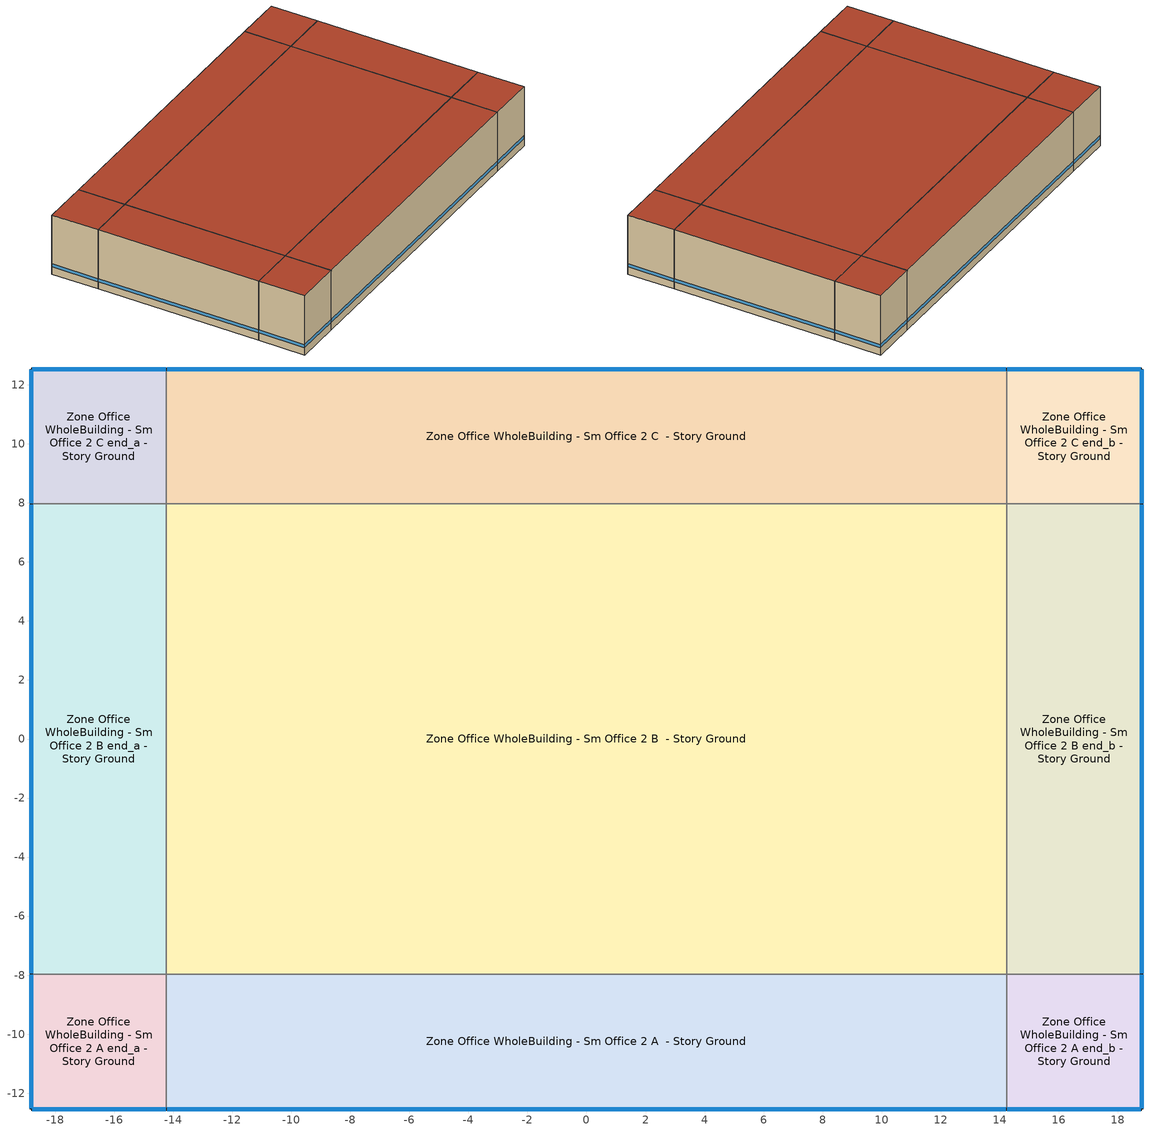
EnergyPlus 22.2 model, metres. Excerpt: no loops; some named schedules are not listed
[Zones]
Zone Office WholeBuilding - Sm Office 2 A  - Story Ground
 floor ground (Foundation F 09 Perim 2847 Area 13014): -14.23,-12.54 -14.23,-7.96 14.23,-7.96 14.23,-12.54 z0
 wall outside (Typical Insulated Exterior Mass Wall R-14.08): -14.23,-12.54 14.23,-12.54 z0:6.1
 wall to Zone Office WholeBuilding - Sm Office 2 A end_a - Story Ground (Typical Interior Wall): -14.23,-7.96 -14.23,-12.54 z0:6.1
 wall to Zone Office WholeBuilding - Sm Office 2 B  - Story Ground (Typical Interior Wall): 14.23,-7.96 -14.23,-7.96 z0:6.1
 wall to Zone Office WholeBuilding - Sm Office 2 A end_b - Story Ground (Typical Interior Wall): 14.23,-12.54 14.23,-7.96 z0:6.1
 window (U 0.42 SHGC 0.45 Dbl Ref-D Clr 6mm/13mm Arg): -14.21,-12.54 14.21,-12.54 z0.76:1.07
 roof outside (Typical IEAD Roof R-20.83): 14.23,-12.54 14.23,-7.96 -14.23,-7.96 -14.23,-12.54 z6.1
Zone Office WholeBuilding - Sm Office 2 A end_a - Story Ground
 floor ground (Foundation F 09 Perim 914 Area 209): -18.8,-12.54 -18.8,-7.96 -14.23,-7.96 -14.23,-12.54 z0
 wall outside (Typical Insulated Exterior Mass Wall R-14.08): -18.8,-7.96 -18.8,-12.54 -14.23,-12.54 z0:6.1
 wall to Zone Office WholeBuilding - Sm Office 2 B end_a - Story Ground (Typical Interior Wall): -14.23,-7.96 -18.8,-7.96 z0:6.1
 window (U 0.42 SHGC 0.45 Dbl Ref-D Clr 6mm/13mm Arg): -18.8,-7.99 -18.8,-12.51 / -18.78,-12.54 -14.26,-12.54 z0.76:1.07
 roof outside (Typical IEAD Roof R-20.83): -14.23,-12.54 -14.23,-7.96 -18.8,-7.96 -18.8,-12.54 z6.1
Zone Office WholeBuilding - Sm Office 2 A end_b - Story Ground
 floor ground (Foundation F 09 Perim 914 Area 209): 14.23,-12.54 14.23,-7.96 18.8,-7.96 18.8,-12.54 z0
 wall outside (Typical Insulated Exterior Mass Wall R-14.08): 14.23,-12.54 18.8,-12.54 18.8,-7.96 z0:6.1
 wall to Zone Office WholeBuilding - Sm Office 2 B end_b - Story Ground (Typical Interior Wall): 18.8,-7.96 14.23,-7.96 z0:6.1
 window (U 0.42 SHGC 0.45 Dbl Ref-D Clr 6mm/13mm Arg): 18.8,-12.51 18.8,-7.99 / 14.26,-12.54 18.78,-12.54 z0.76:1.07
 roof outside (Typical IEAD Roof R-20.83): 18.8,-12.54 18.8,-7.96 14.23,-7.96 14.23,-12.54 z6.1
Zone Office WholeBuilding - Sm Office 2 B  - Story Ground
 floor ground (Foundation F 09 Perim 0 Area 45342): -14.23,-7.96 -14.23,7.96 14.23,7.96 14.23,-7.96 z0
 wall to Zone Office WholeBuilding - Sm Office 2 B end_a - Story Ground (Typical Interior Wall): -14.23,7.96 -14.23,-7.96 z0:6.1
 wall to Zone Office WholeBuilding - Sm Office 2 C  - Story Ground (Typical Interior Wall): 14.23,7.96 -14.23,7.96 z0:6.1
 wall to Zone Office WholeBuilding - Sm Office 2 B end_b - Story Ground (Typical Interior Wall): 14.23,-7.96 14.23,7.96 z0:6.1
 roof outside (Typical IEAD Roof R-20.83): 14.23,-7.96 14.23,7.96 -14.23,7.96 -14.23,-7.96 z6.1
Zone Office WholeBuilding - Sm Office 2 B end_a - Story Ground
 floor ground (Foundation F 09 Perim 1593 Area 7283): -18.8,-7.96 -18.8,7.96 -14.23,7.96 -14.23,-7.96 z0
 wall outside (Typical Insulated Exterior Mass Wall R-14.08): -18.8,7.96 -18.8,-7.96 z0:6.1
 wall to Zone Office WholeBuilding - Sm Office 2 C end_a - Story Ground (Typical Interior Wall): -14.23,7.96 -18.8,7.96 z0:6.1
 window (U 0.42 SHGC 0.45 Dbl Ref-D Clr 6mm/13mm Arg): -18.8,7.94 -18.8,-7.94 z0.76:1.07
 roof outside (Typical IEAD Roof R-20.83): -14.23,-7.96 -14.23,7.96 -18.8,7.96 -18.8,-7.96 z6.1
Zone Office WholeBuilding - Sm Office 2 B end_b - Story Ground
 floor ground (Foundation F 09 Perim 1593 Area 7283): 14.23,-7.96 14.23,7.96 18.8,7.96 18.8,-7.96 z0
 wall outside (Typical Insulated Exterior Mass Wall R-14.08): 18.8,-7.96 18.8,7.96 z0:6.1
 wall to Zone Office WholeBuilding - Sm Office 2 C end_b - Story Ground (Typical Interior Wall): 18.8,7.96 14.23,7.96 z0:6.1
 window (U 0.42 SHGC 0.45 Dbl Ref-D Clr 6mm/13mm Arg): 18.8,-7.94 18.8,7.94 z0.76:1.07
 roof outside (Typical IEAD Roof R-20.83): 18.8,-7.96 18.8,7.96 14.23,7.96 14.23,-7.96 z6.1
Zone Office WholeBuilding - Sm Office 2 C  - Story Ground
 floor ground (Foundation F 09 Perim 2847 Area 13014): -14.23,7.96 -14.23,12.54 14.23,12.54 14.23,7.96 z0
 wall outside (Typical Insulated Exterior Mass Wall R-14.08): 14.23,12.54 -14.23,12.54 z0:6.1
 wall to Zone Office WholeBuilding - Sm Office 2 C end_a - Story Ground (Typical Interior Wall): -14.23,12.54 -14.23,7.96 z0:6.1
 wall to Zone Office WholeBuilding - Sm Office 2 C end_b - Story Ground (Typical Interior Wall): 14.23,7.96 14.23,12.54 z0:6.1
 window (U 0.42 SHGC 0.45 Dbl Ref-D Clr 6mm/13mm Arg): 14.21,12.54 -14.21,12.54 z0.76:1.07
 roof outside (Typical IEAD Roof R-20.83): 14.23,7.96 14.23,12.54 -14.23,12.54 -14.23,7.96 z6.1
Zone Office WholeBuilding - Sm Office 2 C end_a - Story Ground
 floor ground (Foundation F 09 Perim 914 Area 209): -18.8,7.96 -18.8,12.54 -14.23,12.54 -14.23,7.96 z0
 wall outside (Typical Insulated Exterior Mass Wall R-14.08): -14.23,12.54 -18.8,12.54 -18.8,7.96 z0:6.1
 window (U 0.42 SHGC 0.45 Dbl Ref-D Clr 6mm/13mm Arg): -18.8,12.51 -18.8,7.99 / -14.26,12.54 -18.78,12.54 z0.76:1.07
 roof outside (Typical IEAD Roof R-20.83): -14.23,7.96 -14.23,12.54 -18.8,12.54 -18.8,7.96 z6.1
Zone Office WholeBuilding - Sm Office 2 C end_b - Story Ground
 floor ground (Foundation F 09 Perim 914 Area 209): 14.23,7.96 14.23,12.54 18.8,12.54 18.8,7.96 z0
 wall outside (Typical Insulated Exterior Mass Wall R-14.08): 18.8,7.96 18.8,12.54 14.23,12.54 z0:6.1
 window (U 0.42 SHGC 0.45 Dbl Ref-D Clr 6mm/13mm Arg): 18.78,12.54 14.26,12.54 / 18.8,7.99 18.8,12.51 z0.76:1.07
 roof outside (Typical IEAD Roof R-20.83): 18.8,7.96 18.8,12.54 14.23,12.54 14.23,7.96 z6.1
[Building]
90.1-2010|SmallOffice: North Axis {deg}=0; Terrain=City; Loads Convergence Tolerance Value {W}=0.04; Temperature Convergence Tolerance Value {deltaC}=0.2; Solar Distribution=FullInteriorAndExterior; Maximum Number of Warmup Days=25; Minimum Number of Warmup Days=6
[Site:Location]
Kodiak Airport: Latitude {deg}=57.75; Longitude {deg}=-152.5; Time Zone {hr}=-9; Elevation {m}=5
[Site:GroundTemperature:FCfactorMethod]
January Ground Temperature {C}=-3.1; February Ground Temperature {C}=-17.7; March Ground Temperature {C}=-19.3; April Ground Temperature {C}=-17.6; May Ground Temperature {C}=-15.4; June Ground Temperature {C}=-10.3; July Ground Temperature {C}=0.7; August Ground Temperature {C}=10.6; September Ground Temperature {C}=16; October Ground Temperature {C}=16.9; November Ground Temperature {C}=14.2; December Ground Temperature {C}=6.7
[Site:WaterMainsTemperature]
Calculation Method=Correlation; Annual Average Outdoor Air Temperature {C}=-1.525; Maximum Difference In Monthly Average Outdoor Air Temperatures {deltaC}=36.2
[SizingPeriod:DesignDay] Day of Month=21; Dry-Bulb Temperature Range Modifier Type=DefaultMultipliers; Humidity Condition Type=Wetbulb; Barometric Pressure {Pa}=100917; Rain Indicator=No; Snow Indicator=No; Daylight Saving Time Indicator=No; Begin Environment Reset Mode=FullResetAtBeginEnvironment
Name | Month | Day Type | Maximum Dry-Bulb Temperature {C} | Daily Dry-Bulb Temperature Range {deltaC} | Wetbulb or DewPoint at Maximum Dry-Bulb {C} | Wind Speed {m/s} | Wind Direction {deg} | Solar Model Indicator | ASHRAE Clear Sky Optical Depth for Beam Irradiance (taub) | ASHRAE Clear Sky Optical Depth for Diffuse Irradiance (taud) | Sky Clearness
Kodiak Ann Clg .4% Condns DB=>MWB | 8 | SummerDesignDay | 20.3 | 6.3 | 14.1 | 5 | 320 | ASHRAETau | 0.322 | 2.497
Kodiak Ann Clg .4% Condns WB=>MDB | 8 | SummerDesignDay | 18.9 | 6.3 | 15 | 5 | 320 | ASHRAETau | 0.322 | 2.497
Kodiak Ann Htg 99.6% Condns DB | 1 | WinterDesignDay | -12.8 | 0 | -12.8 | 5.6 | 290 | ASHRAEClearSky |  |  | 0
Kodiak April .4% Condns DB=>MCWB | 4 | SummerDesignDay | 12.9 | 5.4 | 7 | 5 | 320 | ASHRAETau | 0.323 | 2.439
[Material] Thermal Absorptance=0.9
Name | Roughness | Thickness {m} | Conductivity {W/m-K} | Density {kg/m3} | Specific Heat {J/kg-K} | Solar Absorptance | Visible Absorptance
1/2IN Gypsum | Smooth | 0.0127 | 0.16 | 784.9 | 830 | 0.4 | 0.4
1IN Stucco | Smooth | 0.0253 | 0.6918 | 1858 | 837 | 0.7 | 0.92
8IN CONCRETE HW RefBldg | Rough | 0.2032 | 1.311 | 2240 | 836.8 | 0.7 | 0.7
G01 13mm gypsum board | Smooth | 0.0127 | 0.16 | 800 | 1090 | 0.7 | 0.5
Metal Roof Surface | Smooth | 0.0008 | 45.28 | 7824 | 500 | 0.7 | 0.7
Roof Membrane | VeryRough | 0.0095 | 0.16 | 1121.29 | 1460 | 0.7 | 0.7
Std Wood 6inch 2 | MediumSmooth | 0.15 | 0.12 | 540 | 1210 | 0.7 | 0.7
[Material:NoMass] Roughness=Smooth; Thermal Absorptance=0.9; Solar Absorptance=0.7; Visible Absorptance=0.7
Name | Thermal Resistance {m2-K/W}
Typical Insulation R-11.7 | 2.05979
Typical Insulation R-19.72 | 3.4722
[WindowMaterial:Gas]
ARGON 13MM: Gas Type=Argon; Thickness {m}=0.0127
[WindowMaterial:Glazing] Optical Data Type=SpectralAverage; Thickness {m}=0.006; Infrared Transmittance at Normal Incidence=0; Front Side Infrared Hemispherical Emissivity=0.84; Conductivity {W/m-K}=0.9; Dirt Correction Factor for Solar and Visible Transmittance=1; Solar Diffusing=No
Name | Solar Transmittance at Normal Incidence | Front Side Solar Reflectance at Normal Incidence | Back Side Solar Reflectance at Normal Incidence | Visible Transmittance at Normal Incidence | Front Side Visible Reflectance at Normal Incidence | Back Side Visible Reflectance at Normal Incidence | Back Side Infrared Hemispherical Emissivity
CLEAR 6MM | 0.775 | 0.071 | 0.071 | 0.881 | 0.08 | 0.08 | 0.84
REF D CLEAR 6MM | 0.429 | 0.308 | 0.379 | 0.334 | 0.453 | 0.505 | 0.82
[Construction]
InteriorFurnishings 2: Std Wood 6inch 2
Typical IEAD Roof R-20.83: Roof Membrane, Typical Insulation R-19.72, Metal Roof Surface
Typical Insulated Exterior Mass Wall R-14.08: 1IN Stucco, 8IN CONCRETE HW RefBldg, Typical Insulation R-11.7, 1/2IN Gypsum
Typical Interior Wall: G01 13mm gypsum board, G01 13mm gypsum board
U 0.42 SHGC 0.45 Dbl Ref-D Clr 6mm/13mm Arg: REF D CLEAR 6MM, ARGON 13MM, CLEAR 6MM
[Construction:FfactorGroundFloor] F-Factor {W/m-K}=0.899982
Name | Area {m2} | PerimeterExposed {m}
Foundation F 09 Perim 0 Area 45342 | 453.415 | 0
Foundation F 09 Perim 1593 Area 7283 | 72.8263 | 15.9288
Foundation F 09 Perim 2847 Area 13014 | 130.143 | 28.4652
Foundation F 09 Perim 914 Area 209 | 20.9032 | 9.144
[Zone] Multiplier=1; Part of Total Floor Area=Yes
Zone Office WholeBuilding - Sm Office 2 A  - Story Ground; Zone Office WholeBuilding - Sm Office 2 A end_a - Story Ground; Zone Office WholeBuilding - Sm Office 2 A end_b - Story Ground; Zone Office WholeBuilding - Sm Office 2 B  - Story Ground; Zone Office WholeBuilding - Sm Office 2 B end_a - Story Ground; Zone Office WholeBuilding - Sm Office 2 B end_b - Story Ground; Zone Office WholeBuilding - Sm Office 2 C  - Story Ground; Zone Office WholeBuilding - Sm Office 2 C end_a - Story Ground; Zone Office WholeBuilding - Sm Office 2 C end_b - Story Ground
[Space] Space Type=Office WholeBuilding - Sm Office 2 - 90.1-2010
Name | Zone
Office WholeBuilding - Sm Office 2 A  - Story Ground | Zone Office WholeBuilding - Sm Office 2 A  - Story Ground
Office WholeBuilding - Sm Office 2 A end_a - Story Ground | Zone Office WholeBuilding - Sm Office 2 A end_a - Story Ground
Office WholeBuilding - Sm Office 2 A end_b - Story Ground | Zone Office WholeBuilding - Sm Office 2 A end_b - Story Ground
Office WholeBuilding - Sm Office 2 B  - Story Ground | Zone Office WholeBuilding - Sm Office 2 B  - Story Ground
Office WholeBuilding - Sm Office 2 B end_a - Story Ground | Zone Office WholeBuilding - Sm Office 2 B end_a - Story Ground
Office WholeBuilding - Sm Office 2 B end_b - Story Ground | Zone Office WholeBuilding - Sm Office 2 B end_b - Story Ground
Office WholeBuilding - Sm Office 2 C  - Story Ground | Zone Office WholeBuilding - Sm Office 2 C  - Story Ground
Office WholeBuilding - Sm Office 2 C end_a - Story Ground | Zone Office WholeBuilding - Sm Office 2 C end_a - Story Ground
Office WholeBuilding - Sm Office 2 C end_b - Story Ground | Zone Office WholeBuilding - Sm Office 2 C end_b - Story Ground
[SpaceList]
Office WholeBuilding - Sm Office 2 - 90.1-2010: Office WholeBuilding - Sm Office 2 A end_a - Story Ground, Office WholeBuilding - Sm Office 2 C end_a - Story Ground, Office WholeBuilding - Sm Office 2 A  - Story Ground, Office WholeBuilding - Sm Office 2 B end_a - Story Ground, Office WholeBuilding - Sm Office 2 B  - Story Ground, Office WholeBuilding - Sm Office 2 C  - Story Ground, Office WholeBuilding - Sm Office 2 B end_b - Story Ground, Office WholeBuilding - Sm Office 2 A end_b - Story Ground, Office WholeBuilding - Sm Office 2 C end_b - Story Ground
[Lights]
Office WholeBuilding - Sm Office 2 Lights: Zone or ZoneList or Space or SpaceList=Office WholeBuilding - Sm Office 2 - 90.1-2010; Schedule=OfficeSmall BLDG_LIGHT_SCH_2010; Design Level Calculation Method=Watts/Area; Watts per Zone Floor Area {W/m2}=9.68752; Return Air Fraction=0; Fraction Radiant=0.7; Fraction Visible=0.2; Fraction Replaceable=1
[People]
Office WholeBuilding - Sm Office 2 People: Zone or ZoneList or Space or SpaceList=Office WholeBuilding - Sm Office 2 - 90.1-2010; Number of People Schedule=OfficeSmall BLDG_OCC_SCH; Number of People Calculation Method=People; Number of People=2; Fraction Radiant=0.3; Activity Level Schedule=OfficeSmall ACTIVITY_SCH; Enable ASHRAE 55 Comfort Warnings=Yes; Work Efficiency Schedule=Work Efficiency Schedule; Clothing Insulation Schedule=Clothing Schedule; Air Velocity Schedule=Air Velocity Schedule; Thermal Comfort Model 1 Type=Fanger; Thermal Comfort Model 2 Type=AdaptiveASH55
[ElectricEquipment]
Office WholeBuilding - Sm Office 2 Elec Equip: Zone or ZoneList or Space or SpaceList=Office WholeBuilding - Sm Office 2 - 90.1-2010; Schedule=OfficeSmall BLDG_EQUIP_SCH_2010; Design Level Calculation Method=Watts/Area; Watts per Zone Floor Area {W/m2}=2; Fraction Latent=0; Fraction Radiant=0.5; Fraction Lost=0
[InternalMass] Construction=InteriorFurnishings 2
Name | Zone or ZoneList | Space or SpaceList | Surface Area {m2}
Office WholeBuilding - Sm Office 2 A  - Story Ground Mass | Zone Office WholeBuilding - Sm Office 2 A  - Story Ground | Office WholeBuilding - Sm Office 2 A  - Story Ground | 260.285
Office WholeBuilding - Sm Office 2 A end_a - Story Ground Mass | Zone Office WholeBuilding - Sm Office 2 A end_a - Story Ground | Office WholeBuilding - Sm Office 2 A end_a - Story Ground | 41.8064
Office WholeBuilding - Sm Office 2 A end_b - Story Ground Mass | Zone Office WholeBuilding - Sm Office 2 A end_b - Story Ground | Office WholeBuilding - Sm Office 2 A end_b - Story Ground | 41.8064
Office WholeBuilding - Sm Office 2 B  - Story Ground Mass | Zone Office WholeBuilding - Sm Office 2 B  - Story Ground | Office WholeBuilding - Sm Office 2 B  - Story Ground | 906.83
Office WholeBuilding - Sm Office 2 B end_a - Story Ground Mass | Zone Office WholeBuilding - Sm Office 2 B end_a - Story Ground | Office WholeBuilding - Sm Office 2 B end_a - Story Ground | 145.653
Office WholeBuilding - Sm Office 2 B end_b - Story Ground Mass | Zone Office WholeBuilding - Sm Office 2 B end_b - Story Ground | Office WholeBuilding - Sm Office 2 B end_b - Story Ground | 145.653
Office WholeBuilding - Sm Office 2 C  - Story Ground Mass | Zone Office WholeBuilding - Sm Office 2 C  - Story Ground | Office WholeBuilding - Sm Office 2 C  - Story Ground | 260.285
Office WholeBuilding - Sm Office 2 C end_a - Story Ground Mass | Zone Office WholeBuilding - Sm Office 2 C end_a - Story Ground | Office WholeBuilding - Sm Office 2 C end_a - Story Ground | 41.8064
Office WholeBuilding - Sm Office 2 C end_b - Story Ground Mass | Zone Office WholeBuilding - Sm Office 2 C end_b - Story Ground | Office WholeBuilding - Sm Office 2 C end_b - Story Ground | 41.8064
[ZoneInfiltration:DesignFlowRate] Schedule=Always On Discrete; Design Flow Rate Calculation Method=Flow/ExteriorArea; Constant Term Coefficient=0; Temperature Term Coefficient=0; Velocity Term Coefficient=0.224; Velocity Squared Term Coefficient=0
Name | Zone or ZoneList or Space or SpaceList | Flow Rate per Exterior Surface Area {m3/s-m2}
Office WholeBuilding - Sm Office 2 A  - Story Ground Infiltration | Office WholeBuilding - Sm Office 2 A  - Story Ground | 0.000325471
Office WholeBuilding - Sm Office 2 A end_a - Story Ground Infiltration | Office WholeBuilding - Sm Office 2 A end_a - Story Ground | 0.000414235
Office WholeBuilding - Sm Office 2 A end_b - Story Ground Infiltration | Office WholeBuilding - Sm Office 2 A end_b - Story Ground | 0.000414235
Office WholeBuilding - Sm Office 2 B end_a - Story Ground Infiltration | Office WholeBuilding - Sm Office 2 B end_a - Story Ground | 0.000325471
Office WholeBuilding - Sm Office 2 B end_b - Story Ground Infiltration | Office WholeBuilding - Sm Office 2 B end_b - Story Ground | 0.000325471
Office WholeBuilding - Sm Office 2 C  - Story Ground Infiltration | Office WholeBuilding - Sm Office 2 C  - Story Ground | 0.000325471
Office WholeBuilding - Sm Office 2 C end_a - Story Ground Infiltration | Office WholeBuilding - Sm Office 2 C end_a - Story Ground | 0.000414235
Office WholeBuilding - Sm Office 2 C end_b - Story Ground Infiltration | Office WholeBuilding - Sm Office 2 C end_b - Story Ground | 0.000414235
[AvailabilityManager:NightCycle] Applicability Schedule=Always On Discrete; Control Type=CycleOnAny; Thermostat Tolerance {deltaC}=1; Cycling Run Time Control Type=FixedRunTime; Cycling Run Time {s}=1800
Name | Fan Schedule
Availability Manager Night Cycle 6 | Zone Office WholeBuilding - Sm Office 2 A  - Story Ground PSZ-AC Occ Sch
Availability Manager Night Cycle 7 | Zone Office WholeBuilding - Sm Office 2 A end_a - Story Ground PSZ-AC Occ Sch
Availability Manager Night Cycle 8 | Zone Office WholeBuilding - Sm Office 2 A end_b - Story Ground PSZ-AC Occ Sch
Availability Manager Night Cycle 9 | Zone Office WholeBuilding - Sm Office 2 B  - Story Ground PSZ-AC Occ Sch
Availability Manager Night Cycle 10 | Zone Office WholeBuilding - Sm Office 2 B end_a - Story Ground PSZ-AC Occ Sch
Availability Manager Night Cycle 11 | Zone Office WholeBuilding - Sm Office 2 B end_b - Story Ground PSZ-AC Occ Sch
Availability Manager Night Cycle 12 | Zone Office WholeBuilding - Sm Office 2 C  - Story Ground PSZ-AC Occ Sch
Availability Manager Night Cycle 13 | Zone Office WholeBuilding - Sm Office 2 C end_a - Story Ground PSZ-AC Occ Sch
Availability Manager Night Cycle 14 | Zone Office WholeBuilding - Sm Office 2 C end_b - Story Ground PSZ-AC Occ Sch
[AvailabilityManager:Scheduled] Schedule=Always On Discrete
Zone Office WholeBuilding - Sm Office 2 A  - Story Ground PSZ-AC OA System Availability Manager; Zone Office WholeBuilding - Sm Office 2 A end_a - Story Ground PSZ-AC OA System Availability Manager; Zone Office WholeBuilding - Sm Office 2 A end_b - Story Ground PSZ-AC OA System Availability Manager; Zone Office WholeBuilding - Sm Office 2 B  - Story Ground PSZ-AC OA System Availability Manager; Zone Office WholeBuilding - Sm Office 2 B end_a - Story Ground PSZ-AC OA System Availability Manager; Zone Office WholeBuilding - Sm Office 2 B end_b - Story Ground PSZ-AC OA System Availability Manager; Zone Office WholeBuilding - Sm Office 2 C  - Story Ground PSZ-AC OA System Availability Manager; Zone Office WholeBuilding - Sm Office 2 C end_a - Story Ground PSZ-AC OA System Availability Manager; Zone Office WholeBuilding - Sm Office 2 C end_b - Story Ground PSZ-AC OA System Availability Manager
[Exterior:Lights] Control Option=AstronomicalClock
Name | Schedule | Design Level {W}
NonDimming Exterior Lights Def | OfficeSmall Exterior_lighting_schedule_a | 50.7
Occ Sensing Exterior Lights Def | OfficeSmall Exterior_lighting_schedule_b | 861.3
[Schedule:Day:Interval]
OfficeSmall BLDG_LIGHT_SCH_2010 Wknd Day: Average, 04:30, 0.18, 24:00, 0.18
autogen OfficeSmall BLDG_LIGHT_SCH_2010 1_day_sch; OfficeSmall BLDG_LIGHT_SCH_2010 Default: Average, 04:30, 0.18, 04:40, 0.188333, 04:50, 0.196667, 05:00, 0.205, 05:10, 0.213333, 05:20, 0.221667, 05:30, 0.23, 05:40, 0.222843, 05:50, 0.215686, 06:00, 0.20853, 06:10, 0.201373, 06:20, 0.194216, 06:30, 0.187059, 06:40, 0.212813, 06:50, 0.238568, 07:00, 0.264323, 07:10, 0.290077, 07:20, 0.315831, 07:30, 0.341586, 07:40, 0.40665, 07:50, 0.471714, 08:00, 0.536778, 08:09, 0.601842, 08:19, 0.666906, 08:29, 0.73197, 08:30, 0.73197, 11:30, 0.73197, 11:39, 0.718415, 11:49, 0.70486, 11:59, 0.691305, 12:09, 0.67775, 12:19, 0.664195, 12:29, 0.65064, 12:30, 0.65064, 12:39, 0.664195, 12:49, 0.67775, 12:59, 0.691305, 13:09, 0.70486, 13:19, 0.718415, 13:29, 0.73197, 13:30, 0.73197, 16:30, 0.73197, 16:40, 0.692661, 16:50, 0.653351, 17:00, 0.614041, 17:10, 0.574732, 17:20, 0.535422, 17:30, 0.496113, 17:40, 0.470359, 17:50, 0.444604, 18:00, 0.418849, 18:10, 0.393095, 18:20, 0.36734, 18:30, 0.341586, 19:00, 0.341586, 19:10, 0.334809, 19:20, 0.328031, 19:30, 0.321254, 19:40, 0.314476, 19:50, 0.307698, 20:00, 0.300921, 20:10, 0.294144, 20:20, 0.287366, 20:30, 0.280589, 20:40, 0.273811, 20:50, 0.267033, 21:00, 0.260256, 21:30, 0.260256, 21:40, 0.248057, 21:50, 0.235857, 22:00, 0.223658, 22:10, 0.211458, 22:20, 0.199259, 22:30, 0.187059, 22:40, 0.185883, 22:50, 0.184706, 23:00, 0.18353, 23:10, 0.182353, 23:20, 0.181176, 23:30, 0.18, 24:00, 0.18
Schedule Day 145: No, 01:00, 0.0400007, 02:00, 0.0800005, 03:00, 0.12, 04:00, 0.16, 05:00, 0.205, 06:00, 0.20853, 07:00, 0.264323, 08:00, 0.536778, 09:00, 0.73197, 10:00, 0.73197, 11:00, 0.73197, 12:00, 0.689949, 13:00, 0.692661, 14:00, 0.73197, 15:00, 0.73197, 16:00, 0.73197, 17:00, 0, 18:00, 0, 19:00, 0, 20:00, 0, 21:00, 0, 22:00, 0, 23:00, 0, 24:00, 0
Schedule Day 146; Schedule Day 147; Schedule Day 148; Schedule Day 149; Schedule Day 150; Schedule Day 151; Schedule Day 129; Schedule Day 130; Schedule Day 131; Schedule Day 132; Schedule Day 133; Schedule Day 134; Schedule Day 135; Schedule Day 136; Schedule Day 138; Schedule Day 139; Schedule Day 140; Schedule Day 141; Schedule Day 142; Schedule Day 143; Schedule Day 154; Schedule Day 155; Schedule Day 156; Schedule Day 157; Schedule Day 158; Schedule Day 159; Schedule Day 90; Schedule Day 91; Schedule Day 92; Schedule Day 93; Schedule Day 94; Schedule Day 95: No, 01:00, 0, 02:00, 0, 03:00, 0, 04:00, 0, 05:00, 0, 06:00, 0, 07:00, 0, 08:00, 0, 09:00, 0, 10:00, 0, 11:00, 0, 12:00, 0, 13:00, 0, 14:00, 0, 15:00, 0, 16:00, 0, 17:00, 0, 18:00, 0, 19:00, 0, 20:00, 0, 21:00, 0, 22:00, 0, 23:00, 0, 24:00, 0
Schedule Day 152: No, 01:00, 0, 02:00, 0, 03:00, 0, 04:00, 0, 05:00, 0, 06:00, 0, 07:00, 0, 08:00, 0, 09:00, 0, 10:00, 0, 11:00, 0, 12:00, 0, 13:00, 0, 14:00, 0, 15:00, 0, 16:00, 0, 17:00, 0.614041, 18:00, 0.418849, 19:00, 0.341586, 20:00, 0.300921, 21:00, 0.260256, 22:00, 0.223658, 23:00, 0.18353, 24:00, 0.18
OfficeSmall BLDG_LIGHT_SCH_2010 Summer Design Day; OfficeSmall BLDG_OCC_SCH Summer Design Day; Clothing Schedule Default Winter Clothes; OfficeSmall BLDG_EQUIP_SCH_2010 Summer Design Day: No, 24:00, 1
OfficeSmall BLDG_LIGHT_SCH_2010 Winter Design Day; OfficeSmall BLDG_OCC_SCH Winter Design Day; Work Efficiency Schedule Default; OfficeSmall BLDG_EQUIP_SCH_2010 Winter Design Day: No, 24:00, 0
OfficeSmall BLDG_OCC_SCH Default; autogen OfficeSmall BLDG_OCC_SCH 0_day_sch: Average, 05:30, 0.570791, 05:40, 0.570603, 05:50, 0.570414, 06:00, 0.570225, 06:10, 0.570036, 06:20, 0.569848, 06:30, 0.569659, 06:40, 0.569281, 06:50, 0.568904, 07:00, 0.568526, 07:10, 0.568149, 07:20, 0.567771, 07:30, 0.567394, 07:40, 0.567583, 07:50, 0.567771, 08:00, 0.56796, 08:09, 0.568149, 08:19, 0.568338, 08:29, 0.568526, 08:30, 0.568526, 11:30, 0.568526, 11:39, 0.568715, 11:49, 0.568904, 11:59, 0.569093, 12:09, 0.569281, 12:19, 0.56947, 12:29, 0.569659, 12:30, 0.569659, 13:30, 0.569659, 16:30, 0.569659, 16:40, 0.569848, 16:50, 0.570036, 17:00, 0.570225, 17:10, 0.570414, 17:20, 0.570603, 17:30, 0.570791, 18:30, 0.570791, 21:30, 0.570791, 22:30, 0.570791, 23:30, 0.570791, 24:00, 0.570791
OfficeSmall ACTIVITY_SCH Default; autogen OfficeSmall ACTIVITY_SCH 0_day_sch: Average, 24:00, 120
OfficeSmall ACTIVITY_SCH Summer Design Day; OfficeSmall ACTIVITY_SCH Winter Design Day: No, 24:00, 120
Air Velocity Schedule Default: No, 24:00, 0.2
OfficeSmall BLDG_EQUIP_SCH_2010 Wknd Day: Average, 04:30, 0.1703, 24:00, 0.1703
autogen OfficeSmall BLDG_EQUIP_SCH_2010 1_day_sch; OfficeSmall BLDG_EQUIP_SCH_2010 Default: Average, 00:10, 0.3406, 00:20, 0.383175, 00:30, 0.42575, 05:00, 0.42575, 05:10, 0.430661, 05:20, 0.435571, 05:30, 0.440482, 05:40, 0.445393, 05:50, 0.450303, 06:00, 0.455214, 06:10, 0.460124, 06:20, 0.465035, 06:30, 0.469946, 06:40, 0.474856, 06:50, 0.479767, 07:00, 0.484677, 07:10, 0.525067, 07:20, 0.565457, 07:30, 0.605847, 07:40, 0.646237, 07:50, 0.686626, 08:00, 0.727016, 08:10, 0.767406, 08:20, 0.807796, 08:30, 0.848186, 08:39, 0.888575, 08:49, 0.928965, 08:59, 0.969355, 09:00, 0.969355, 11:30, 0.969355, 11:39, 0.959661, 11:49, 0.949968, 11:59, 0.940274, 12:09, 0.930581, 12:19, 0.920887, 12:29, 0.911194, 12:30, 0.911194, 12:39, 0.920887, 12:49, 0.930581, 12:59, 0.940274, 13:09, 0.949968, 13:19, 0.959661, 13:29, 0.969355, 13:30, 0.969355, 16:30, 0.969355, 16:40, 0.888575, 16:50, 0.807796, 17:00, 0.727016, 17:10, 0.646237, 17:20, 0.565457, 17:30, 0.484677, 17:40, 0.43621, 17:50, 0.387742, 18:00, 0.339274, 18:10, 0.290806, 18:20, 0.242339, 18:30, 0.193871, 22:30, 0.193871, 22:40, 0.189942, 22:50, 0.186014, 23:00, 0.182086, 23:10, 0.178157, 23:20, 0.174229, 23:30, 0.1703, 23:40, 0.212875, 23:50, 0.25545, 24:00, 0.298025
Schedule Day 137: No, 01:00, 0.42575, 02:00, 0.42575, 03:00, 0.42575, 04:00, 0.42575, 05:00, 0.42575, 06:00, 0.455214, 07:00, 0.484677, 08:00, 0.727016, 09:00, 0.969355, 10:00, 0.969355, 11:00, 0.969355, 12:00, 0.939305, 13:00, 0.941244, 14:00, 0.969355, 15:00, 0.969355, 16:00, 0.969355, 17:00, 0, 18:00, 0, 19:00, 0, 20:00, 0, 21:00, 0, 22:00, 0, 23:00, 0, 24:00, 0
Schedule Day 144: No, 01:00, 0, 02:00, 0, 03:00, 0, 04:00, 0, 05:00, 0, 06:00, 0, 07:00, 0, 08:00, 0, 09:00, 0, 10:00, 0, 11:00, 0, 12:00, 0, 13:00, 0, 14:00, 0, 15:00, 0, 16:00, 0, 17:00, 0.727016, 18:00, 0.339274, 19:00, 0.193871, 20:00, 0.193871, 21:00, 0.193871, 22:00, 0.193871, 23:00, 0.182086, 24:00, 0.298025
OfficeSmall Exterior_lighting_schedule_a Default; OfficeSmall Exterior_lighting_schedule_a Summer Design Day; OfficeSmall Exterior_lighting_schedule_a Winter Design Day: No, 06:00, 0, 24:00, 1
OfficeSmall Exterior_lighting_schedule_b Default; OfficeSmall Exterior_lighting_schedule_b Summer Design Day; OfficeSmall Exterior_lighting_schedule_b Winter Design Day: No, 06:00, 0.7, 24:00, 1
Schedule Day 153: No, 01:00, 0, 02:00, 0, 03:00, 0, 04:00, 0, 05:00, 0, 06:00, 0, 07:00, 1, 08:00, 1, 09:00, 1, 10:00, 1, 11:00, 1, 12:00, 1, 13:00, 1, 14:00, 1, 15:00, 1, 16:00, 1, 17:00, 0, 18:00, 0, 19:00, 0, 20:00, 0, 21:00, 0, 22:00, 0, 23:00, 0, 24:00, 0
Schedule Day 160; Schedule Day 96: No, 01:00, 0, 02:00, 0, 03:00, 0, 04:00, 0, 05:00, 0, 06:00, 0, 07:00, 0, 08:00, 0, 09:00, 0, 10:00, 0, 11:00, 0, 12:00, 0, 13:00, 0, 14:00, 0, 15:00, 0, 16:00, 0, 17:00, 1, 18:00, 1, 19:00, 1, 20:00, 1, 21:00, 1, 22:00, 1, 23:00, 1, 24:00, 1
Schedule Day 89: No, 01:00, 0.7, 02:00, 0.7, 03:00, 0.7, 04:00, 0.7, 05:00, 0.7, 06:00, 0.7, 07:00, 1, 08:00, 1, 09:00, 1, 10:00, 1, 11:00, 1, 12:00, 1, 13:00, 1, 14:00, 1, 15:00, 1, 16:00, 1, 17:00, 0, 18:00, 0, 19:00, 0, 20:00, 0, 21:00, 0, 22:00, 0, 23:00, 0, 24:00, 0
[Schedule:Week:Daily]
OfficeSmall BLDG_LIGHT_SCH_2010 Week Rule - Jan1-Mar4: OfficeSmall BLDG_LIGHT_SCH_2010 Wknd Day, autogen OfficeSmall BLDG_LIGHT_SCH_2010 1_day_sch, OfficeSmall BLDG_LIGHT_SCH_2010 Default, OfficeSmall BLDG_LIGHT_SCH_2010 Default, OfficeSmall BLDG_LIGHT_SCH_2010 Default, OfficeSmall BLDG_LIGHT_SCH_2010 Default, OfficeSmall BLDG_LIGHT_SCH_2010 Wknd Day, OfficeSmall BLDG_LIGHT_SCH_2010 Default, OfficeSmall BLDG_LIGHT_SCH_2010 Summer Design Day, OfficeSmall BLDG_LIGHT_SCH_2010 Winter Design Day, OfficeSmall BLDG_LIGHT_SCH_2010 Default, OfficeSmall BLDG_LIGHT_SCH_2010 Default
OfficeSmall BLDG_LIGHT_SCH_2010 Week Rule - Mar5-Oct28; OfficeSmall BLDG_LIGHT_SCH_2010 Week Rule - Nov12-Dec31: OfficeSmall BLDG_LIGHT_SCH_2010 Wknd Day, OfficeSmall BLDG_LIGHT_SCH_2010 Default, OfficeSmall BLDG_LIGHT_SCH_2010 Default, OfficeSmall BLDG_LIGHT_SCH_2010 Default, OfficeSmall BLDG_LIGHT_SCH_2010 Default, OfficeSmall BLDG_LIGHT_SCH_2010 Default, OfficeSmall BLDG_LIGHT_SCH_2010 Wknd Day, OfficeSmall BLDG_LIGHT_SCH_2010 Default, OfficeSmall BLDG_LIGHT_SCH_2010 Summer Design Day, OfficeSmall BLDG_LIGHT_SCH_2010 Winter Design Day, OfficeSmall BLDG_LIGHT_SCH_2010 Default, OfficeSmall BLDG_LIGHT_SCH_2010 Default
OfficeSmall BLDG_LIGHT_SCH_2010 Week Rule - Oct29-Nov4: OfficeSmall BLDG_LIGHT_SCH_2010 Wknd Day, OfficeSmall BLDG_LIGHT_SCH_2010 Default, Schedule Day 145, Schedule Day 146, Schedule Day 147, Schedule Day 148, Schedule Day 149, OfficeSmall BLDG_LIGHT_SCH_2010 Default, OfficeSmall BLDG_LIGHT_SCH_2010 Summer Design Day, OfficeSmall BLDG_LIGHT_SCH_2010 Winter Design Day, OfficeSmall BLDG_LIGHT_SCH_2010 Default, OfficeSmall BLDG_LIGHT_SCH_2010 Default
OfficeSmall BLDG_LIGHT_SCH_2010 Week Rule - Nov5-Nov11: Schedule Day 150, Schedule Day 151, Schedule Day 152, OfficeSmall BLDG_LIGHT_SCH_2010 Default, OfficeSmall BLDG_LIGHT_SCH_2010 Default, OfficeSmall BLDG_LIGHT_SCH_2010 Default, OfficeSmall BLDG_LIGHT_SCH_2010 Wknd Day, OfficeSmall BLDG_LIGHT_SCH_2010 Default, OfficeSmall BLDG_LIGHT_SCH_2010 Summer Design Day, OfficeSmall BLDG_LIGHT_SCH_2010 Winter Design Day, OfficeSmall BLDG_LIGHT_SCH_2010 Default, OfficeSmall BLDG_LIGHT_SCH_2010 Default
OfficeSmall BLDG_OCC_SCH Week Rule - Jan1-Mar4: OfficeSmall BLDG_OCC_SCH Default, autogen OfficeSmall BLDG_OCC_SCH 0_day_sch, OfficeSmall BLDG_OCC_SCH Default, OfficeSmall BLDG_OCC_SCH Default, OfficeSmall BLDG_OCC_SCH Default, OfficeSmall BLDG_OCC_SCH Default, OfficeSmall BLDG_OCC_SCH Default, OfficeSmall BLDG_OCC_SCH Default, OfficeSmall BLDG_OCC_SCH Summer Design Day, OfficeSmall BLDG_OCC_SCH Winter Design Day, OfficeSmall BLDG_OCC_SCH Default, OfficeSmall BLDG_OCC_SCH Default
OfficeSmall BLDG_OCC_SCH Week Rule - Mar5-Dec31: autogen OfficeSmall BLDG_OCC_SCH 0_day_sch, OfficeSmall BLDG_OCC_SCH Default, OfficeSmall BLDG_OCC_SCH Default, OfficeSmall BLDG_OCC_SCH Default, OfficeSmall BLDG_OCC_SCH Default, OfficeSmall BLDG_OCC_SCH Default, OfficeSmall BLDG_OCC_SCH Default, OfficeSmall BLDG_OCC_SCH Default, OfficeSmall BLDG_OCC_SCH Summer Design Day, OfficeSmall BLDG_OCC_SCH Winter Design Day, OfficeSmall BLDG_OCC_SCH Default, OfficeSmall BLDG_OCC_SCH Default
OfficeSmall ACTIVITY_SCH Week Rule - Jan1-Mar4: OfficeSmall ACTIVITY_SCH Default, autogen OfficeSmall ACTIVITY_SCH 0_day_sch, OfficeSmall ACTIVITY_SCH Default, OfficeSmall ACTIVITY_SCH Default, OfficeSmall ACTIVITY_SCH Default, OfficeSmall ACTIVITY_SCH Default, OfficeSmall ACTIVITY_SCH Default, OfficeSmall ACTIVITY_SCH Default, OfficeSmall ACTIVITY_SCH Summer Design Day, OfficeSmall ACTIVITY_SCH Winter Design Day, OfficeSmall ACTIVITY_SCH Default, OfficeSmall ACTIVITY_SCH Default
OfficeSmall ACTIVITY_SCH Week Rule - Mar5-Dec31: autogen OfficeSmall ACTIVITY_SCH 0_day_sch, OfficeSmall ACTIVITY_SCH Default, OfficeSmall ACTIVITY_SCH Default, OfficeSmall ACTIVITY_SCH Default, OfficeSmall ACTIVITY_SCH Default, OfficeSmall ACTIVITY_SCH Default, OfficeSmall ACTIVITY_SCH Default, OfficeSmall ACTIVITY_SCH Default, OfficeSmall ACTIVITY_SCH Summer Design Day, OfficeSmall ACTIVITY_SCH Winter Design Day, OfficeSmall ACTIVITY_SCH Default, OfficeSmall ACTIVITY_SCH Default
Work Efficiency Schedule Week Rule - Jan1-Oct28; Work Efficiency Schedule Week Rule - Nov12-Dec31: Work Efficiency Schedule Default, Work Efficiency Schedule Default, Work Efficiency Schedule Default, Work Efficiency Schedule Default, Work Efficiency Schedule Default, Work Efficiency Schedule Default, Work Efficiency Schedule Default, Work Efficiency Schedule Default, Work Efficiency Schedule Default, Work Efficiency Schedule Default, Work Efficiency Schedule Default, Work Efficiency Schedule Default
Work Efficiency Schedule Week Rule - Oct29-Nov4: Work Efficiency Schedule Default, Work Efficiency Schedule Default, Schedule Day 129, Schedule Day 130, Schedule Day 131, Schedule Day 132, Schedule Day 133, Work Efficiency Schedule Default, Work Efficiency Schedule Default, Work Efficiency Schedule Default, Work Efficiency Schedule Default, Work Efficiency Schedule Default
Work Efficiency Schedule Week Rule - Nov5-Nov11: Schedule Day 134, Schedule Day 135, Schedule Day 136, Work Efficiency Schedule Default, Work Efficiency Schedule Default, Work Efficiency Schedule Default, Work Efficiency Schedule Default, Work Efficiency Schedule Default, Work Efficiency Schedule Default, Work Efficiency Schedule Default, Work Efficiency Schedule Default, Work Efficiency Schedule Default
Clothing Schedule Week Rule - Jan1-Dec31: Clothing Schedule Default Winter Clothes, Clothing Schedule Default Winter Clothes, Clothing Schedule Default Winter Clothes, Clothing Schedule Default Winter Clothes, Clothing Schedule Default Winter Clothes, Clothing Schedule Default Winter Clothes, Clothing Schedule Default Winter Clothes, Clothing Schedule Default Winter Clothes, Clothing Schedule Default Winter Clothes, Clothing Schedule Default Winter Clothes, Clothing Schedule Default Winter Clothes, Clothing Schedule Default Winter Clothes
Air Velocity Schedule Week Rule - Jan1-Dec31: Air Velocity Schedule Default, Air Velocity Schedule Default, Air Velocity Schedule Default, Air Velocity Schedule Default, Air Velocity Schedule Default, Air Velocity Schedule Default, Air Velocity Schedule Default, Air Velocity Schedule Default, Air Velocity Schedule Default, Air Velocity Schedule Default, Air Velocity Schedule Default, Air Velocity Schedule Default
OfficeSmall BLDG_EQUIP_SCH_2010 Week Rule - Jan1-Mar4: OfficeSmall BLDG_EQUIP_SCH_2010 Wknd Day, autogen OfficeSmall BLDG_EQUIP_SCH_2010 1_day_sch, OfficeSmall BLDG_EQUIP_SCH_2010 Default, OfficeSmall BLDG_EQUIP_SCH_2010 Default, OfficeSmall BLDG_EQUIP_SCH_2010 Default, OfficeSmall BLDG_EQUIP_SCH_2010 Default, OfficeSmall BLDG_EQUIP_SCH_2010 Wknd Day, OfficeSmall BLDG_EQUIP_SCH_2010 Default, OfficeSmall BLDG_EQUIP_SCH_2010 Summer Design Day, OfficeSmall BLDG_EQUIP_SCH_2010 Winter Design Day, OfficeSmall BLDG_EQUIP_SCH_2010 Default, OfficeSmall BLDG_EQUIP_SCH_2010 Default
OfficeSmall BLDG_EQUIP_SCH_2010 Week Rule - Mar5-Oct28; OfficeSmall BLDG_EQUIP_SCH_2010 Week Rule - Nov12-Dec31: OfficeSmall BLDG_EQUIP_SCH_2010 Wknd Day, OfficeSmall BLDG_EQUIP_SCH_2010 Default, OfficeSmall BLDG_EQUIP_SCH_2010 Default, OfficeSmall BLDG_EQUIP_SCH_2010 Default, OfficeSmall BLDG_EQUIP_SCH_2010 Default, OfficeSmall BLDG_EQUIP_SCH_2010 Default, OfficeSmall BLDG_EQUIP_SCH_2010 Wknd Day, OfficeSmall BLDG_EQUIP_SCH_2010 Default, OfficeSmall BLDG_EQUIP_SCH_2010 Summer Design Day, OfficeSmall BLDG_EQUIP_SCH_2010 Winter Design Day, OfficeSmall BLDG_EQUIP_SCH_2010 Default, OfficeSmall BLDG_EQUIP_SCH_2010 Default
OfficeSmall BLDG_EQUIP_SCH_2010 Week Rule - Oct29-Nov4: OfficeSmall BLDG_EQUIP_SCH_2010 Wknd Day, OfficeSmall BLDG_EQUIP_SCH_2010 Default, Schedule Day 137, Schedule Day 138, Schedule Day 139, Schedule Day 140, Schedule Day 141, OfficeSmall BLDG_EQUIP_SCH_2010 Default, OfficeSmall BLDG_EQUIP_SCH_2010 Summer Design Day, OfficeSmall BLDG_EQUIP_SCH_2010 Winter Design Day, OfficeSmall BLDG_EQUIP_SCH_2010 Default, OfficeSmall BLDG_EQUIP_SCH_2010 Default
OfficeSmall BLDG_EQUIP_SCH_2010 Week Rule - Nov5-Nov11: Schedule Day 142, Schedule Day 143, Schedule Day 144, OfficeSmall BLDG_EQUIP_SCH_2010 Default, OfficeSmall BLDG_EQUIP_SCH_2010 Default, OfficeSmall BLDG_EQUIP_SCH_2010 Default, OfficeSmall BLDG_EQUIP_SCH_2010 Wknd Day, OfficeSmall BLDG_EQUIP_SCH_2010 Default, OfficeSmall BLDG_EQUIP_SCH_2010 Summer Design Day, OfficeSmall BLDG_EQUIP_SCH_2010 Winter Design Day, OfficeSmall BLDG_EQUIP_SCH_2010 Default, OfficeSmall BLDG_EQUIP_SCH_2010 Default
Zone Office WholeBuilding - Sm Office 2 A  - Story Ground PSZ-AC Occ Sch Week Rule - Jan1-Oct28: Zone Office WholeBuilding - Sm Office 2 A  - Story Ground PSZ-AC Occ Sch Sunday, Zone Office WholeBuilding - Sm Office 2 A  - Story Ground PSZ-AC Occ Sch Sunday, Zone Office WholeBuilding - Sm Office 2 A  - Story Ground PSZ-AC Occ Sch Sunday, Zone Office WholeBuilding - Sm Office 2 A  - Story Ground PSZ-AC Occ Sch Sunday, Zone Office WholeBuilding - Sm Office 2 A  - Story Ground PSZ-AC Occ Sch Default, Zone Office WholeBuilding - Sm Office 2 A  - Story Ground PSZ-AC Occ Sch Sunday, Zone Office WholeBuilding - Sm Office 2 A  - Story Ground PSZ-AC Occ Sch Sunday, Zone Office WholeBuilding - Sm Office 2 A  - Story Ground PSZ-AC Occ Sch Default, Zone Office WholeBuilding - Sm Office 2 A  - Story Ground PSZ-AC Occ Sch Summer Design Day, Zone Office WholeBuilding - Sm Office 2 A  - Story Ground PSZ-AC Occ Sch Winter Design Day, Zone Office WholeBuilding - Sm Office 2 A  - Story Ground PSZ-AC Occ Sch Default, Zone Office WholeBuilding - Sm Office 2 A  - Story Ground PSZ-AC Occ Sch Default
OfficeSmall Exterior_lighting_schedule_a Week Rule - Jan1-Oct28; OfficeSmall Exterior_lighting_schedule_a Week Rule - Nov12-Dec31: OfficeSmall Exterior_lighting_schedule_a Default, OfficeSmall Exterior_lighting_schedule_a Default, OfficeSmall Exterior_lighting_schedule_a Default, OfficeSmall Exterior_lighting_schedule_a Default, OfficeSmall Exterior_lighting_schedule_a Default, OfficeSmall Exterior_lighting_schedule_a Default, OfficeSmall Exterior_lighting_schedule_a Default, OfficeSmall Exterior_lighting_schedule_a Default, OfficeSmall Exterior_lighting_schedule_a Summer Design Day, OfficeSmall Exterior_lighting_schedule_a Winter Design Day, OfficeSmall Exterior_lighting_schedule_a Default, OfficeSmall Exterior_lighting_schedule_a Default
OfficeSmall Exterior_lighting_schedule_a Week Rule - Oct29-Nov4: OfficeSmall Exterior_lighting_schedule_a Default, OfficeSmall Exterior_lighting_schedule_a Default, Schedule Day 153, Schedule Day 154, Schedule Day 155, Schedule Day 156, Schedule Day 157, OfficeSmall Exterior_lighting_schedule_a Default, OfficeSmall Exterior_lighting_schedule_a Summer Design Day, OfficeSmall Exterior_lighting_schedule_a Winter Design Day, OfficeSmall Exterior_lighting_schedule_a Default, OfficeSmall Exterior_lighting_schedule_a Default
OfficeSmall Exterior_lighting_schedule_a Week Rule - Nov5-Nov11: Schedule Day 158, Schedule Day 159, Schedule Day 160, OfficeSmall Exterior_lighting_schedule_a Default, OfficeSmall Exterior_lighting_schedule_a Default, OfficeSmall Exterior_lighting_schedule_a Default, OfficeSmall Exterior_lighting_schedule_a Default, OfficeSmall Exterior_lighting_schedule_a Default, OfficeSmall Exterior_lighting_schedule_a Summer Design Day, OfficeSmall Exterior_lighting_schedule_a Winter Design Day, OfficeSmall Exterior_lighting_schedule_a Default, OfficeSmall Exterior_lighting_schedule_a Default
OfficeSmall Exterior_lighting_schedule_b Week Rule - Jan1-Oct28; OfficeSmall Exterior_lighting_schedule_b Week Rule - Nov12-Dec31: OfficeSmall Exterior_lighting_schedule_b Default, OfficeSmall Exterior_lighting_schedule_b Default, OfficeSmall Exterior_lighting_schedule_b Default, OfficeSmall Exterior_lighting_schedule_b Default, OfficeSmall Exterior_lighting_schedule_b Default, OfficeSmall Exterior_lighting_schedule_b Default, OfficeSmall Exterior_lighting_schedule_b Default, OfficeSmall Exterior_lighting_schedule_b Default, OfficeSmall Exterior_lighting_schedule_b Summer Design Day, OfficeSmall Exterior_lighting_schedule_b Winter Design Day, OfficeSmall Exterior_lighting_schedule_b Default, OfficeSmall Exterior_lighting_schedule_b Default
OfficeSmall Exterior_lighting_schedule_b Week Rule - Oct29-Nov4: OfficeSmall Exterior_lighting_schedule_b Default, OfficeSmall Exterior_lighting_schedule_b Default, Schedule Day 89, Schedule Day 90, Schedule Day 91, Schedule Day 92, Schedule Day 93, OfficeSmall Exterior_lighting_schedule_b Default, OfficeSmall Exterior_lighting_schedule_b Summer Design Day, OfficeSmall Exterior_lighting_schedule_b Winter Design Day, OfficeSmall Exterior_lighting_schedule_b Default, OfficeSmall Exterior_lighting_schedule_b Default
OfficeSmall Exterior_lighting_schedule_b Week Rule - Nov5-Nov11: Schedule Day 94, Schedule Day 95, Schedule Day 96, OfficeSmall Exterior_lighting_schedule_b Default, OfficeSmall Exterior_lighting_schedule_b Default, OfficeSmall Exterior_lighting_schedule_b Default, OfficeSmall Exterior_lighting_schedule_b Default, OfficeSmall Exterior_lighting_schedule_b Default, OfficeSmall Exterior_lighting_schedule_b Summer Design Day, OfficeSmall Exterior_lighting_schedule_b Winter Design Day, OfficeSmall Exterior_lighting_schedule_b Default, OfficeSmall Exterior_lighting_schedule_b Default
[Schedule:Year]
OfficeSmall BLDG_LIGHT_SCH_2010: OfficeSmall BLDG_LIGHT_SCH_2010 Week Rule - Jan1-Mar4, 1, 1, 3, 4, OfficeSmall BLDG_LIGHT_SCH_2010 Week Rule - Mar5-Oct28, 3, 5, 10, 28, OfficeSmall BLDG_LIGHT_SCH_2010 Week Rule - Oct29-Nov4, 10, 29, 11, 4, OfficeSmall BLDG_LIGHT_SCH_2010 Week Rule - Nov5-Nov11, 11, 5, 11, 11, OfficeSmall BLDG_LIGHT_SCH_2010 Week Rule - Nov12-Dec31, 11, 12, 12, 31
OfficeSmall BLDG_OCC_SCH: OfficeSmall BLDG_OCC_SCH Week Rule - Jan1-Mar4, 1, 1, 3, 4, OfficeSmall BLDG_OCC_SCH Week Rule - Mar5-Dec31, 3, 5, 12, 31
OfficeSmall ACTIVITY_SCH: OfficeSmall ACTIVITY_SCH Week Rule - Jan1-Mar4, 1, 1, 3, 4, OfficeSmall ACTIVITY_SCH Week Rule - Mar5-Dec31, 3, 5, 12, 31
Work Efficiency Schedule: Work Efficiency Schedule Week Rule - Jan1-Oct28, 1, 1, 10, 28, Work Efficiency Schedule Week Rule - Oct29-Nov4, 10, 29, 11, 4, Work Efficiency Schedule Week Rule - Nov5-Nov11, 11, 5, 11, 11, Work Efficiency Schedule Week Rule - Nov12-Dec31, 11, 12, 12, 31
Clothing Schedule: Clothing Schedule Week Rule - Jan1-Dec31, 1, 1, 12, 31
Air Velocity Schedule: Air Velocity Schedule Week Rule - Jan1-Dec31, 1, 1, 12, 31
OfficeSmall BLDG_EQUIP_SCH_2010: OfficeSmall BLDG_EQUIP_SCH_2010 Week Rule - Jan1-Mar4, 1, 1, 3, 4, OfficeSmall BLDG_EQUIP_SCH_2010 Week Rule - Mar5-Oct28, 3, 5, 10, 28, OfficeSmall BLDG_EQUIP_SCH_2010 Week Rule - Oct29-Nov4, 10, 29, 11, 4, OfficeSmall BLDG_EQUIP_SCH_2010 Week Rule - Nov5-Nov11, 11, 5, 11, 11, OfficeSmall BLDG_EQUIP_SCH_2010 Week Rule - Nov12-Dec31, 11, 12, 12, 31
Zone Office WholeBuilding - Sm Office 2 A  - Story Ground PSZ-AC Occ Sch: Zone Office WholeBuilding - Sm Office 2 A  - Story Ground PSZ-AC Occ Sch Week Rule - Jan1-Oct28, 1, 1, 10, 28, Zone Office WholeBuilding - Sm Office 2 A  - Story Ground PSZ-AC Occ Sch Week Rule - Oct29-Nov4, 10, 29, 11, 4, Zone Office WholeBuilding - Sm Office 2 A  - Story Ground PSZ-AC Occ Sch Week Rule - Nov5-Nov11, 11, 5, 11, 11, Zone Office WholeBuilding - Sm Office 2 A  - Story Ground PSZ-AC Occ Sch Week Rule - Nov12-Dec31, 11, 12, 12, 31
Zone Office WholeBuilding - Sm Office 2 A end_a - Story Ground PSZ-AC Occ Sch: Zone Office WholeBuilding - Sm Office 2 A end_a - Story Ground PSZ-AC Occ Sch Week Rule - Jan1-Oct28, 1, 1, 10, 28, Zone Office WholeBuilding - Sm Office 2 A end_a - Story Ground PSZ-AC Occ Sch Week Rule - Oct29-Nov4, 10, 29, 11, 4, Zone Office WholeBuilding - Sm Office 2 A end_a - Story Ground PSZ-AC Occ Sch Week Rule - Nov5-Nov11, 11, 5, 11, 11, Zone Office WholeBuilding - Sm Office 2 A end_a - Story Ground PSZ-AC Occ Sch Week Rule - Nov12-Dec31, 11, 12, 12, 31
Zone Office WholeBuilding - Sm Office 2 A end_b - Story Ground PSZ-AC Occ Sch: Zone Office WholeBuilding - Sm Office 2 A end_b - Story Ground PSZ-AC Occ Sch Week Rule - Jan1-Oct28, 1, 1, 10, 28, Zone Office WholeBuilding - Sm Office 2 A end_b - Story Ground PSZ-AC Occ Sch Week Rule - Oct29-Nov4, 10, 29, 11, 4, Zone Office WholeBuilding - Sm Office 2 A end_b - Story Ground PSZ-AC Occ Sch Week Rule - Nov5-Nov11, 11, 5, 11, 11, Zone Office WholeBuilding - Sm Office 2 A end_b - Story Ground PSZ-AC Occ Sch Week Rule - Nov12-Dec31, 11, 12, 12, 31
Zone Office WholeBuilding - Sm Office 2 B  - Story Ground PSZ-AC Occ Sch: Zone Office WholeBuilding - Sm Office 2 B  - Story Ground PSZ-AC Occ Sch Week Rule - Jan1-Oct28, 1, 1, 10, 28, Zone Office WholeBuilding - Sm Office 2 B  - Story Ground PSZ-AC Occ Sch Week Rule - Oct29-Nov4, 10, 29, 11, 4, Zone Office WholeBuilding - Sm Office 2 B  - Story Ground PSZ-AC Occ Sch Week Rule - Nov5-Nov11, 11, 5, 11, 11, Zone Office WholeBuilding - Sm Office 2 B  - Story Ground PSZ-AC Occ Sch Week Rule - Nov12-Dec31, 11, 12, 12, 31
Zone Office WholeBuilding - Sm Office 2 B end_a - Story Ground PSZ-AC Occ Sch: Zone Office WholeBuilding - Sm Office 2 B end_a - Story Ground PSZ-AC Occ Sch Week Rule - Jan1-Oct28, 1, 1, 10, 28, Zone Office WholeBuilding - Sm Office 2 B end_a - Story Ground PSZ-AC Occ Sch Week Rule - Oct29-Nov4, 10, 29, 11, 4, Zone Office WholeBuilding - Sm Office 2 B end_a - Story Ground PSZ-AC Occ Sch Week Rule - Nov5-Nov11, 11, 5, 11, 11, Zone Office WholeBuilding - Sm Office 2 B end_a - Story Ground PSZ-AC Occ Sch Week Rule - Nov12-Dec31, 11, 12, 12, 31
Zone Office WholeBuilding - Sm Office 2 B end_b - Story Ground PSZ-AC Occ Sch: Zone Office WholeBuilding - Sm Office 2 B end_b - Story Ground PSZ-AC Occ Sch Week Rule - Jan1-Oct28, 1, 1, 10, 28, Zone Office WholeBuilding - Sm Office 2 B end_b - Story Ground PSZ-AC Occ Sch Week Rule - Oct29-Nov4, 10, 29, 11, 4, Zone Office WholeBuilding - Sm Office 2 B end_b - Story Ground PSZ-AC Occ Sch Week Rule - Nov5-Nov11, 11, 5, 11, 11, Zone Office WholeBuilding - Sm Office 2 B end_b - Story Ground PSZ-AC Occ Sch Week Rule - Nov12-Dec31, 11, 12, 12, 31
Zone Office WholeBuilding - Sm Office 2 C  - Story Ground PSZ-AC Occ Sch: Zone Office WholeBuilding - Sm Office 2 C  - Story Ground PSZ-AC Occ Sch Week Rule - Jan1-Oct28, 1, 1, 10, 28, Zone Office WholeBuilding - Sm Office 2 C  - Story Ground PSZ-AC Occ Sch Week Rule - Oct29-Nov4, 10, 29, 11, 4, Zone Office WholeBuilding - Sm Office 2 C  - Story Ground PSZ-AC Occ Sch Week Rule - Nov5-Nov11, 11, 5, 11, 11, Zone Office WholeBuilding - Sm Office 2 C  - Story Ground PSZ-AC Occ Sch Week Rule - Nov12-Dec31, 11, 12, 12, 31
Zone Office WholeBuilding - Sm Office 2 C end_a - Story Ground PSZ-AC Occ Sch: Zone Office WholeBuilding - Sm Office 2 C end_a - Story Ground PSZ-AC Occ Sch Week Rule - Jan1-Oct28, 1, 1, 10, 28, Zone Office WholeBuilding - Sm Office 2 C end_a - Story Ground PSZ-AC Occ Sch Week Rule - Oct29-Nov4, 10, 29, 11, 4, Zone Office WholeBuilding - Sm Office 2 C end_a - Story Ground PSZ-AC Occ Sch Week Rule - Nov5-Nov11, 11, 5, 11, 11, Zone Office WholeBuilding - Sm Office 2 C end_a - Story Ground PSZ-AC Occ Sch Week Rule - Nov12-Dec31, 11, 12, 12, 31
Zone Office WholeBuilding - Sm Office 2 C end_b - Story Ground PSZ-AC Occ Sch: Zone Office WholeBuilding - Sm Office 2 C end_b - Story Ground PSZ-AC Occ Sch Week Rule - Jan1-Oct28, 1, 1, 10, 28, Zone Office WholeBuilding - Sm Office 2 C end_b - Story Ground PSZ-AC Occ Sch Week Rule - Oct29-Nov4, 10, 29, 11, 4, Zone Office WholeBuilding - Sm Office 2 C end_b - Story Ground PSZ-AC Occ Sch Week Rule - Nov5-Nov11, 11, 5, 11, 11, Zone Office WholeBuilding - Sm Office 2 C end_b - Story Ground PSZ-AC Occ Sch Week Rule - Nov12-Dec31, 11, 12, 12, 31
OfficeSmall Exterior_lighting_schedule_a: OfficeSmall Exterior_lighting_schedule_a Week Rule - Jan1-Oct28, 1, 1, 10, 28, OfficeSmall Exterior_lighting_schedule_a Week Rule - Oct29-Nov4, 10, 29, 11, 4, OfficeSmall Exterior_lighting_schedule_a Week Rule - Nov5-Nov11, 11, 5, 11, 11, OfficeSmall Exterior_lighting_schedule_a Week Rule - Nov12-Dec31, 11, 12, 12, 31
OfficeSmall Exterior_lighting_schedule_b: OfficeSmall Exterior_lighting_schedule_b Week Rule - Jan1-Oct28, 1, 1, 10, 28, OfficeSmall Exterior_lighting_schedule_b Week Rule - Oct29-Nov4, 10, 29, 11, 4, OfficeSmall Exterior_lighting_schedule_b Week Rule - Nov5-Nov11, 11, 5, 11, 11, OfficeSmall Exterior_lighting_schedule_b Week Rule - Nov12-Dec31, 11, 12, 12, 31
[Schedule:Constant]
Always On Discrete: Hourly Value=1
